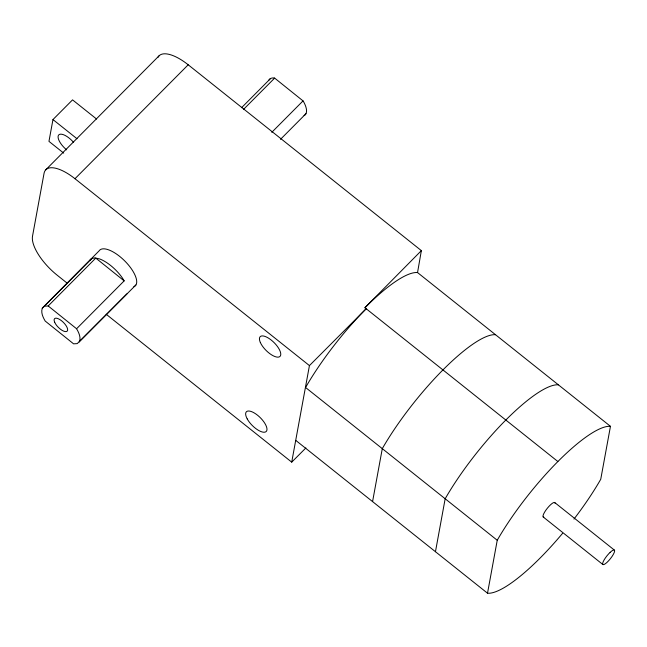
<?xml version="1.0" encoding="UTF-8"?>
<svg xmlns="http://www.w3.org/2000/svg" width="647" height="647" viewBox="0 0 647 647"><rect width="100%" height="100%" fill="white"/><g stroke="black" fill="none" stroke-linecap="round" stroke-linejoin="round"><path stroke-width="0.97" d="M557.843 461.497L364.932 307.737A104.765 25.395 -51.4 0 1 417.541 272.565L421.359 250.624L188.204 64.789A36.709 14.695 44.8 0 0 157.9 57.47M295.857 440.453L487.514 593.21L497.236 540.261L305.578 387.496A104.765 25.395 -51.4 0 1 366.186 308.74L309.436 365.595L291.716 462.136L106.205 314.272M96.589 119.04L72.545 99.873L52.965 119.574L48.962 141.37L63.705 153.121M372.575 501.595L382.288 448.646A104.765 25.395 -51.4 0 1 495.513 334.717M435.455 551.713L445.168 498.764A104.765 25.395 -51.4 0 1 558.393 384.836M417.541 272.565L610.461 426.333L600.739 479.281A104.765 25.395 -51.4 0 1 573.978 519.072M79.29 341.956C81.239 337.548 78.837 332.615 76.581 328.749L124.159 280.879L122.437 278.04A25.176 10.077 44.8 0 0 99.347 258.84L94.713 257.902L91.704 258.493L42.265 308.223C40.737 312.638 42.969 317.273 45.185 321.049L73.58 343.84L77.236 343.614L135.902 284.987M133.848 286.653A25.176 10.077 44.8 0 0 125.364 261.566A25.176 10.077 44.8 0 0 99.088 250.89L42.265 308.223M364.932 307.737L421.359 250.624M45.783 169.797L159.008 55.868M67.523 283.443L57.259 275.266A36.709 14.695 44.8 0 1 32.52 236.171L44.036 173.412A36.709 14.695 44.8 0 1 74.979 178.718L188.204 64.789M241.566 107.701L270.575 78.505M42.476 307.851L44.53 306.185L48.185 305.966L95.764 258.088L124.159 280.879M243.393 109.545L274.635 78.101L303.031 100.892L303.855 102.21A25.176 10.077 44.8 0 1 304.09 115.578M271.78 132.328L303.031 100.892M79.355 341.729L126.933 293.851M280.474 139.356L305.95 113.718M291.716 462.136L305.902 447.926M89.844 260.345L91.704 258.493M274.635 78.101L273.584 77.915A25.176 10.077 44.8 0 0 268.715 80.365M554.786 502.59L614.432 550.136M52.965 119.574L77.009 138.741M543.189 516.953L602.834 564.499M74.979 178.718L309.436 365.595M48.185 305.966L76.581 328.749M497.236 540.261A104.765 25.395 -51.4 0 1 610.461 426.333M562.558 533.354A104.765 25.395 -51.4 0 1 487.514 593.21M66.657 149.861A13.053 5.225 44.8 0 1 58.731 134.916A13.053 5.225 44.8 0 1 73.629 142.453M555.005 503.245A9.236 2.24 -51.4 0 0 550.508 504.806L548.947 506.383A9.236 2.24 -51.4 0 0 543.795 517.123M610.153 552.344L608.592 553.921A9.236 2.24 -51.4 0 0 602.664 563.343A9.236 2.24 -51.4 0 0 607.112 562.283L608.673 560.706A9.236 2.24 -51.4 0 0 614.601 551.284A9.236 2.24 -51.4 0 0 610.153 552.344M247.219 418.908A13.983 5.597 44.8 0 0 265.699 431.873A13.983 5.597 44.8 0 0 256.018 414.08A13.983 5.597 44.8 0 0 247.219 418.908M260.345 342.489A13.983 5.597 44.8 0 0 278.736 357.063A13.983 5.597 44.8 0 0 271.198 340.031A13.983 5.597 44.8 0 0 260.345 342.489M54.688 322.303A8.856 3.542 44.8 0 0 66.326 331.579A8.856 3.542 44.8 0 0 61.635 320.823A8.856 3.542 44.8 0 0 54.688 322.303"/></g></svg>
